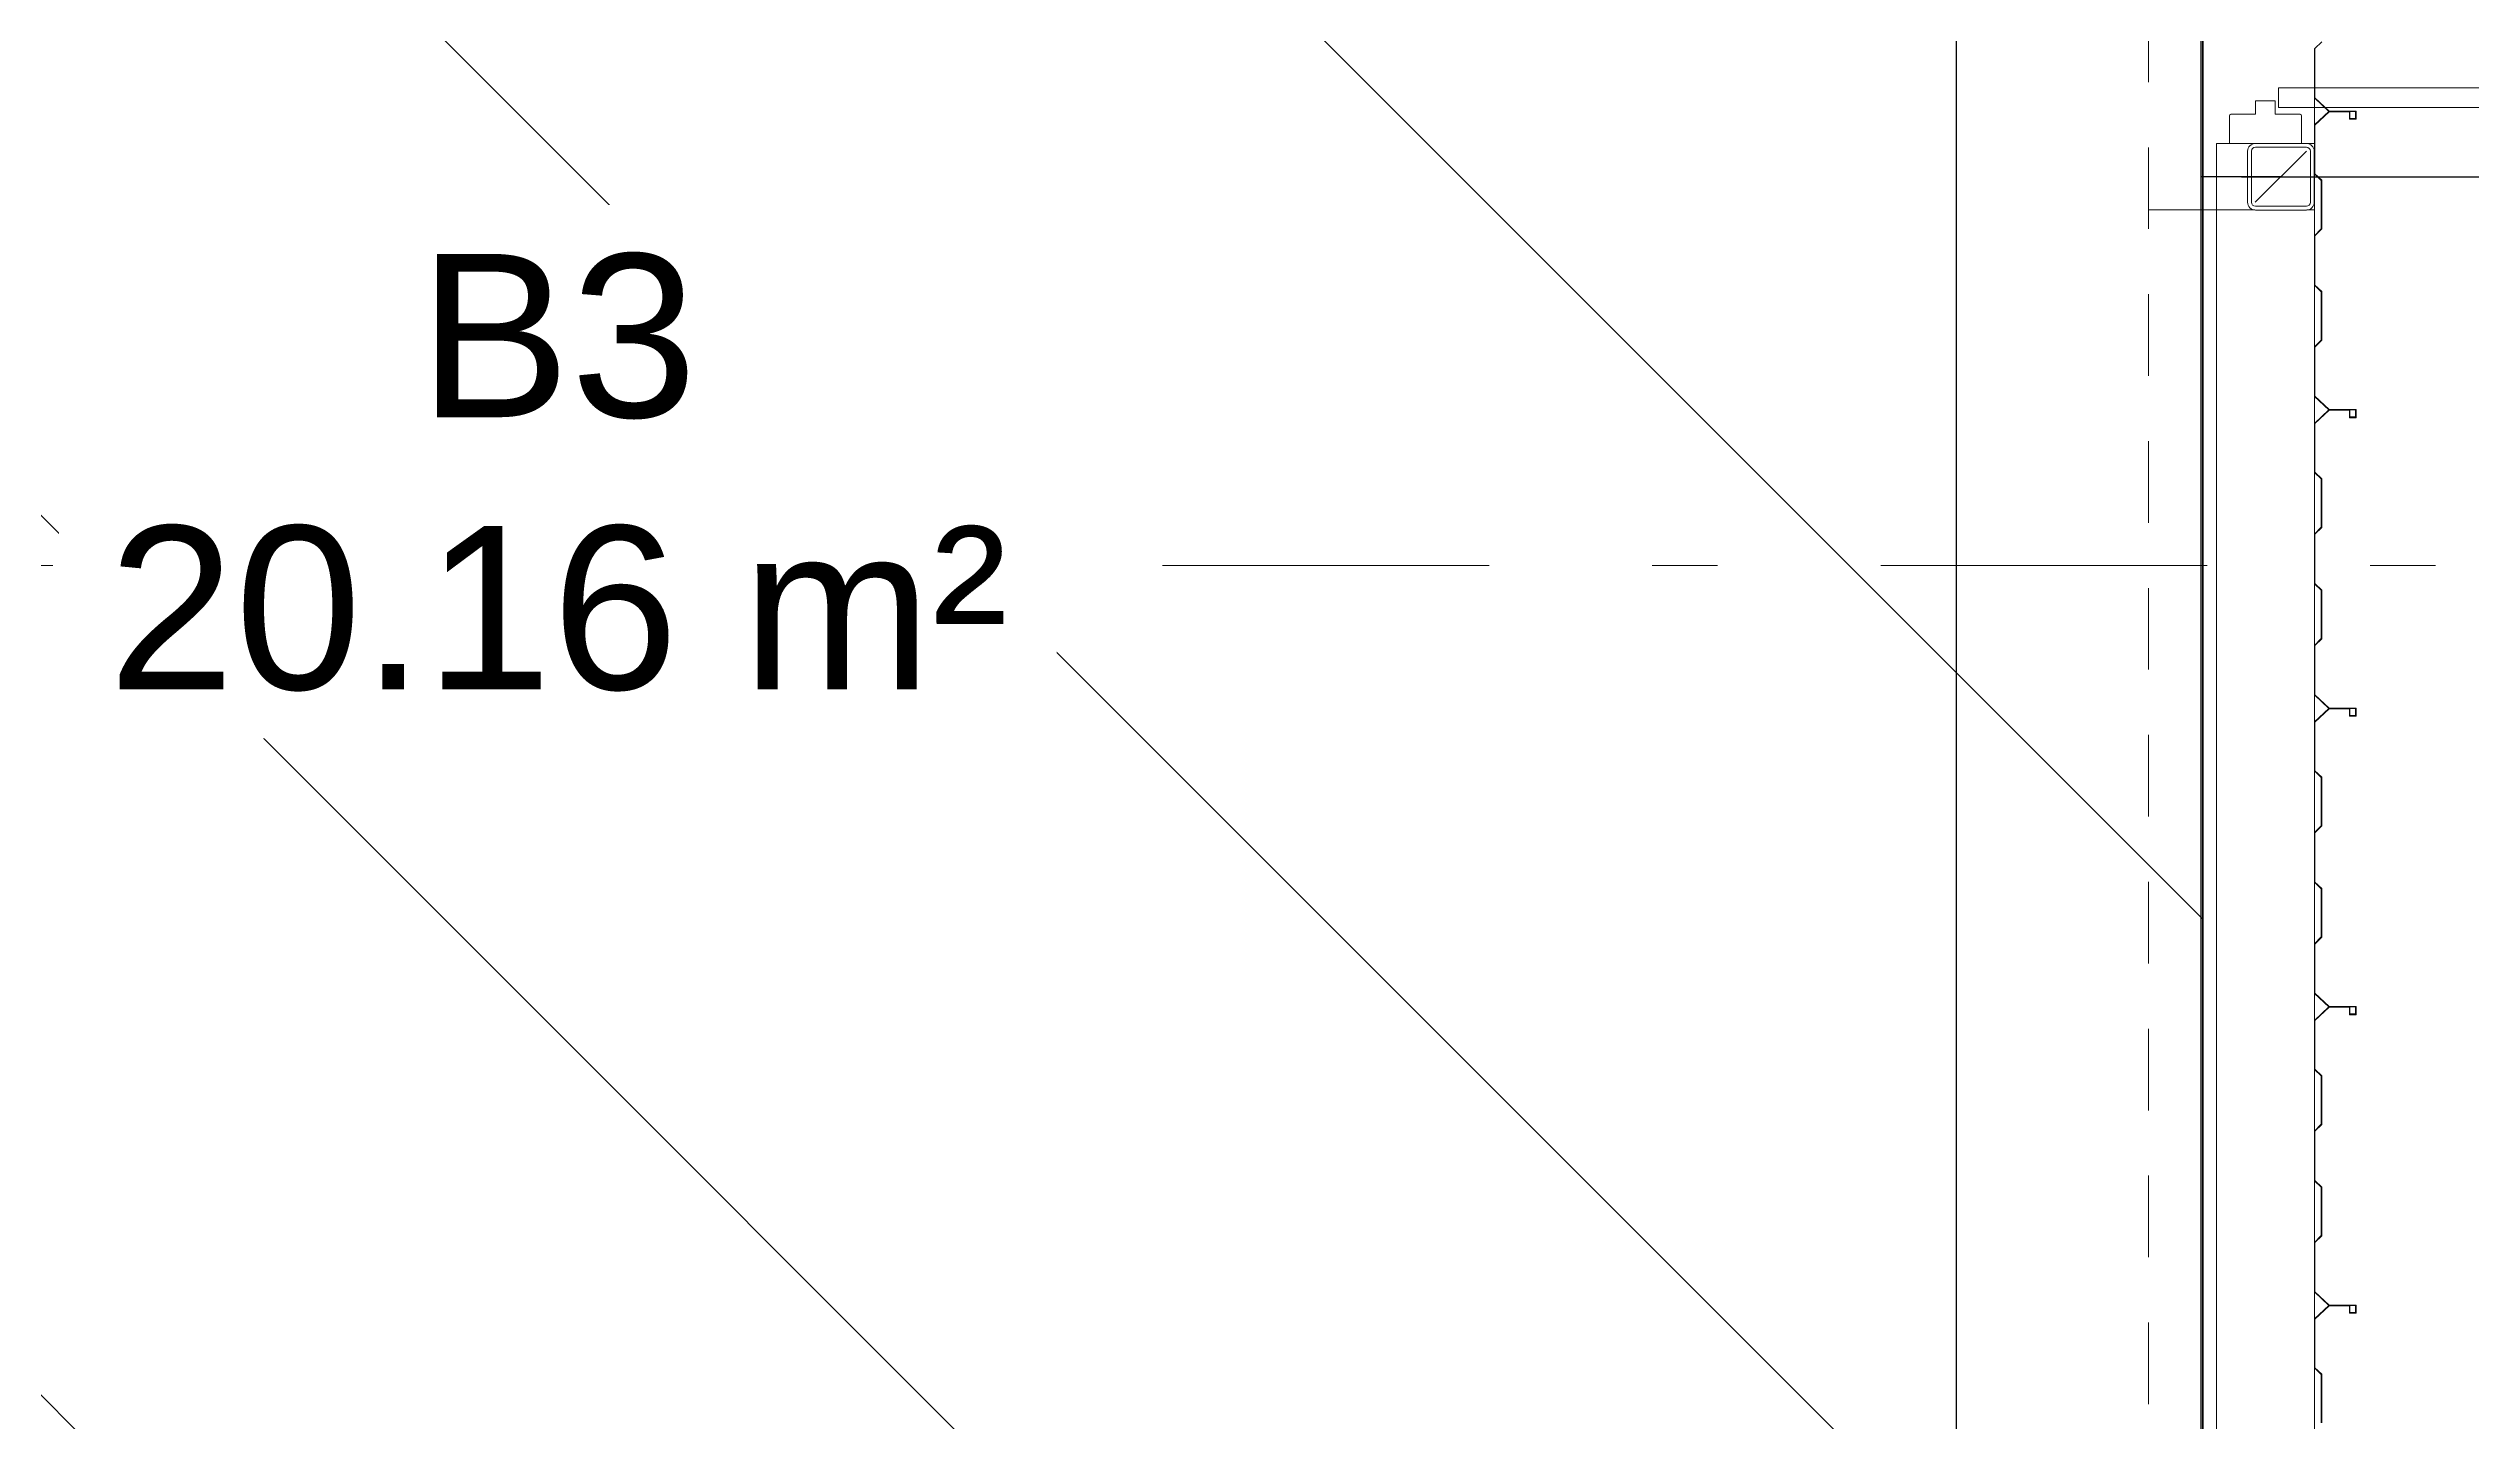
# Model space of a CAD drawing. Header units: metres. Extents: x 1.9 to 30.6, y -0.8 to 18.8.
# Drawn here: x 23.796 to 27.508, y 12.547 to 14.65 of the extents above; entities that cross this region are included whole.
import ezdxf

# ---------------------------------------------------------------- set-up
doc = ezdxf.new("R2010")
doc.units = ezdxf.units.M
for name, pattern in [('Centro', [1.5875, 0.3175, -0.238125, 0.79375, -0.238125]), ('Dash dot', [1.05, 0.5, -0.25, 0.05, -0.25]), ('Hidden', [0.2, 0.125, -0.075])]:
    doc.linetypes.add(name, pattern=pattern)
for name, color, linetype, lineweight in [('1', 7, 'Continuous', 18), ('A LARGUEROS', 7, 'Continuous', 9), ('A-CORTES', 7, 'Continuous', 18), ('A-EJES', 7, 'Continuous', 18), ('A-MURO', 7, 'Continuous', 25), ('A-PISO', 7, 'Continuous', 18), ('A-PUERTAS', 7, 'Continuous', 25), ('A-PUERTAS1', 7, 'Centro', 18), ('G-IMPT', 7, 'Continuous', 18), ('GMI-COLUMNAS', 7, 'Continuous', 18)]:
    doc.layers.add(name, color=color, linetype=linetype, lineweight=lineweight)
for name, color, linetype in [('ATR-ACHURADO', 9, 'Continuous'), ('ATR-AREAS', 1, 'Continuous'), ('ATR-TEXTO', 1, 'Continuous')]:
    doc.layers.add(name, color=color, linetype=linetype)
doc.styles.add('Arial', font='arial.ttf', dxfattribs={"height": 2e-05})
doc.dimstyles.get("Standard").update_dxf_attribs({"dimtxt": 2.5, "dimasz": 2.5, "dimexe": 1.25, "dimexo": 0.625, "dimtad": 1, "dimtxsty": 'Standard', "dimcen": 2.5, "dimazin": 3, "dimtfac": 1, "dimtmove": 0, "dimatfit": 3})

# ---------------------------------------------------------------- blocks, each defined once
blk = doc.blocks.new('MontenC-Calibre14-GMI 1 - MONTEN _C_ 10_ CAL14 CON CLIPS A COLUMNA-1601146-N_P_T_')
at = {"layer": 'A LARGUEROS', "linetype": 'Hidden', "lineweight": 5}
for p, q in [((-3.2107, 0.127), (-3.1712, 0.127)), ((-3.2107, 0.1157), (-3.2107, 0.127)), ((-3.1712, 0.127), (-3.2107, 0.127)), ((-3.2107, 0.127), (-3.2107, 0.1157)), ((-3.1712, 0.127), (-3.0953, 0.127)), ((-3.0953, 0.127), (-3.1712, 0.127)), ((-3.0953, 0.127), (-3.0008, 0.127)), ((-3.0008, 0.127), (-3.0953, 0.127)), ((-3.0008, 0.127), (-2.9251, 0.127)), ((-2.9251, 0.127), (-3.0008, 0.127)), ((-2.9251, 0.127), (-2.8836, 0.127)), ((-2.8836, 0.127), (-2.9251, 0.127)), ((-2.8836, 0.127), (-2.8085, 0.127)), ((-2.8085, 0.127), (-2.8836, 0.127)), ((-2.8085, 0.127), (-2.714, 0.127)), ((-2.714, 0.127), (-2.8085, 0.127)), ((-2.714, 0.127), (-2.6381, 0.127)), ((-2.6381, 0.127), (-2.714, 0.127)), ((-2.6381, 0.127), (-2.5436, 0.127)), ((-2.5436, 0.127), (-2.6381, 0.127)), ((-2.5436, 0.127), (-2.4679, 0.127)), ((-2.4679, 0.127), (-2.5436, 0.127)), ((-2.4679, 0.127), (-2.4264, 0.127)), ((-2.4264, 0.127), (-2.4679, 0.127)), ((-2.4264, 0.127), (-2.3513, 0.127)), ((-2.3513, 0.127), (-2.4264, 0.127)), ((-2.3513, 0.127), (-2.2568, 0.127)), ((-2.2568, 0.127), (-2.3513, 0.127)), ((-2.2568, 0.127), (-2.1809, 0.127)), ((-2.1809, 0.127), (-2.2568, 0.127)), ((-2.1809, 0.127), (-2.0864, 0.127)), ((-2.0864, 0.127), (-2.1809, 0.127)), ((-2.0864, 0.127), (-2.0107, 0.127)), ((-2.0107, 0.127), (-2.0864, 0.127)), ((-2.0107, 0.127), (-1.9692, 0.127)), ((-1.9692, 0.127), (-2.0107, 0.127)), ((-1.9692, 0.127), (-1.8941, 0.127)), ((-1.8941, 0.127), (-1.9692, 0.127)), ((-1.8941, 0.127), (-1.7996, 0.127)), ((-1.7996, 0.127), (-1.8941, 0.127)), ((-1.7996, 0.127), (-1.7237, 0.127)), ((-1.7237, 0.127), (-1.7996, 0.127)), ((-1.7237, 0.127), (-1.6292, 0.127)), ((-1.6292, 0.127), (-1.7237, 0.127)), ((-1.6292, 0.127), (-1.5535, 0.127)), ((-1.5535, 0.127), (-1.6292, 0.127)), ((-1.5535, 0.127), (-1.512, 0.127)), ((-1.512, 0.127), (-1.5535, 0.127)), ((-1.512, 0.127), (-1.4369, 0.127)), ((-1.4369, 0.127), (-1.512, 0.127)), ((-1.4369, 0.127), (-1.3424, 0.127)), ((-1.3424, 0.127), (-1.4369, 0.127)), ((-3.2107, -0.127), (-3.2107, 0.0358)), ((-3.2107, 0.0358), (-3.2107, -0.127)), ((3.1185, -0.127), (-3.2107, -0.127)), ((3.1185, -0.127), (-3.2107, -0.127))]:
    blk.add_line(p, q, dxfattribs=at)
blk = doc.blocks.new('MontenC-Calibre14-GMI 1 - MONTEN _C_ 10_ CAL14 CON CLIPS A COLUMNA-V27-N_P_T_')
at = {"layer": 'A LARGUEROS', "linetype": 'Hidden', "lineweight": 5}
for p, q in [((-3.2107, 0.127), (-3.1712, 0.127)), ((-3.2107, 0.1157), (-3.2107, 0.127)), ((-3.1712, 0.127), (-3.2107, 0.127)), ((-3.2107, 0.127), (-3.2107, 0.1157)), ((-3.1712, 0.127), (-3.0953, 0.127)), ((-3.0953, 0.127), (-3.1712, 0.127)), ((-3.0953, 0.127), (-3.0008, 0.127)), ((-3.0008, 0.127), (-3.0953, 0.127)), ((-3.0008, 0.127), (-2.9251, 0.127)), ((-2.9251, 0.127), (-3.0008, 0.127)), ((-2.9251, 0.127), (-2.8836, 0.127)), ((-2.8836, 0.127), (-2.9251, 0.127)), ((-2.8836, 0.127), (-2.8085, 0.127)), ((-2.8085, 0.127), (-2.8836, 0.127)), ((-2.8085, 0.127), (-2.714, 0.127)), ((-2.714, 0.127), (-2.8085, 0.127)), ((-2.714, 0.127), (-2.6381, 0.127)), ((-2.6381, 0.127), (-2.714, 0.127)), ((-2.6381, 0.127), (-2.5436, 0.127)), ((-2.5436, 0.127), (-2.6381, 0.127)), ((-2.5436, 0.127), (-2.4679, 0.127)), ((-2.4679, 0.127), (-2.5436, 0.127)), ((-2.4679, 0.127), (-2.4264, 0.127)), ((-2.4264, 0.127), (-2.4679, 0.127)), ((-2.4264, 0.127), (-2.3513, 0.127)), ((-2.3513, 0.127), (-2.4264, 0.127)), ((-2.3513, 0.127), (-2.2568, 0.127)), ((-2.2568, 0.127), (-2.3513, 0.127)), ((-2.2568, 0.127), (-2.1809, 0.127)), ((-2.1809, 0.127), (-2.2568, 0.127)), ((-2.1809, 0.127), (-2.0864, 0.127)), ((-2.0864, 0.127), (-2.1809, 0.127)), ((-2.0864, 0.127), (-2.0107, 0.127)), ((-2.0107, 0.127), (-2.0864, 0.127)), ((-2.0107, 0.127), (-1.9692, 0.127)), ((-1.9692, 0.127), (-2.0107, 0.127)), ((-1.9692, 0.127), (-1.8941, 0.127)), ((-1.8941, 0.127), (-1.9692, 0.127)), ((-1.8941, 0.127), (-1.7996, 0.127)), ((-1.7996, 0.127), (-1.8941, 0.127)), ((-1.7996, 0.127), (-1.7237, 0.127)), ((-1.7237, 0.127), (-1.7996, 0.127)), ((-1.7237, 0.127), (-1.6292, 0.127)), ((-1.6292, 0.127), (-1.7237, 0.127)), ((-1.6292, 0.127), (-1.5535, 0.127)), ((-1.5535, 0.127), (-1.6292, 0.127)), ((-1.5535, 0.127), (-1.512, 0.127)), ((-1.512, 0.127), (-1.5535, 0.127)), ((-1.512, 0.127), (-1.4369, 0.127)), ((-1.4369, 0.127), (-1.512, 0.127)), ((-1.4369, 0.127), (-1.3424, 0.127)), ((-1.3424, 0.127), (-1.4369, 0.127)), ((-3.2107, -0.127), (-3.2107, 0.0358)), ((-3.2107, 0.0358), (-3.2107, -0.127)), ((3.1185, -0.127), (-3.2107, -0.127)), ((3.1185, -0.127), (-3.2107, -0.127))]:
    blk.add_line(p, q, dxfattribs=at)
blk = doc.blocks.new('MontenC-Calibre14-GMI 1 - MONTEN _C_ 10_ CAL14 CON CLIPS A COLUMNA-1582412-N_P_T_')
at = {"layer": 'A LARGUEROS', "linetype": 'Hidden', "lineweight": 5}
for p, q in [((-2.6629, 0.127), (-2.5873, 0.127)), ((-2.5873, 0.127), (-2.6629, 0.127)), ((-2.5873, 0.127), (-2.5458, 0.127)), ((-2.5458, 0.127), (-2.5873, 0.127)), ((-2.5458, 0.127), (-2.4707, 0.127)), ((-2.4707, 0.127), (-2.5458, 0.127)), ((-2.4707, 0.127), (-2.3762, 0.127)), ((-2.3762, 0.127), (-2.4707, 0.127)), ((-2.3762, 0.127), (-2.3003, 0.127)), ((-2.3003, 0.127), (-2.3762, 0.127)), ((-2.3003, 0.127), (-2.2058, 0.127)), ((-2.2058, 0.127), (-2.3003, 0.127)), ((-2.2058, 0.127), (-2.1301, 0.127)), ((-2.1301, 0.127), (-2.2058, 0.127)), ((-2.1301, 0.127), (-2.0886, 0.127)), ((-2.0886, 0.127), (-2.1301, 0.127)), ((-2.0886, 0.127), (-2.0135, 0.127)), ((-2.0135, 0.127), (-2.0886, 0.127)), ((-2.0135, 0.127), (-1.919, 0.127)), ((-1.919, 0.127), (-2.0135, 0.127)), ((-1.919, 0.127), (-1.8431, 0.127)), ((-1.8431, 0.127), (-1.919, 0.127)), ((-1.8431, 0.127), (-1.7486, 0.127)), ((-1.7486, 0.127), (-1.8431, 0.127)), ((-1.7486, 0.127), (-1.6729, 0.127)), ((-1.6729, 0.127), (-1.7486, 0.127)), ((-1.6729, 0.127), (-1.6314, 0.127)), ((-1.6314, 0.127), (-1.6729, 0.127)), ((-1.6314, 0.127), (-1.5563, 0.127)), ((-1.5563, 0.127), (-1.6314, 0.127)), ((-1.5563, 0.127), (-1.4618, 0.127)), ((-1.4618, 0.127), (-1.5563, 0.127)), ((-1.4618, 0.127), (-1.3859, 0.127)), ((-1.3859, 0.127), (-1.4618, 0.127)), ((-1.3859, 0.127), (-1.2914, 0.127)), ((-1.2914, 0.127), (-1.3859, 0.127)), ((-1.2914, 0.127), (-1.2157, 0.127)), ((-1.2157, 0.127), (-1.2914, 0.127)), ((-1.2157, 0.127), (-1.1742, 0.127)), ((-1.1742, 0.127), (-1.2157, 0.127)), ((-1.1742, 0.127), (-1.0991, 0.127)), ((-1.0991, 0.127), (-1.1742, 0.127)), ((-1.0991, 0.127), (-1.0046, 0.127)), ((-1.0046, 0.127), (-1.0991, 0.127)), ((-1.0046, 0.127), (-0.9287, 0.127)), ((-0.9287, 0.127), (-1.0046, 0.127)), ((-0.9287, 0.127), (-0.8342, 0.127)), ((-0.8342, 0.127), (-0.9287, 0.127)), ((-0.8342, 0.127), (-0.7585, 0.127)), ((-0.7585, 0.127), (-0.8342, 0.127)), ((-0.7585, 0.127), (-0.717, 0.127)), ((-0.717, 0.127), (-0.7585, 0.127)), ((-0.717, 0.127), (-0.6419, 0.127)), ((-0.6419, 0.127), (-0.717, 0.127)), ((-0.6419, 0.127), (-0.5474, 0.127)), ((-0.5474, 0.127), (-0.6419, 0.127)), ((3.9135, -0.127), (-3.9361, -0.127)), ((3.9135, -0.127), (-3.9361, -0.127))]:
    blk.add_line(p, q, dxfattribs=at)
blk = doc.blocks.new('MontenC-Calibre14-GMI 1 - MONTEN _C_ 10_ CAL14 CON CLIPS A COLUMNA-1582444-N_P_T_')
at = {"layer": 'A LARGUEROS', "linetype": 'Hidden', "lineweight": 5}
for p, q in [((-2.7387, 0.127), (-2.6631, 0.127)), ((-2.6631, 0.127), (-2.7387, 0.127)), ((-2.6631, 0.127), (-2.6217, 0.127)), ((-2.6217, 0.127), (-2.6631, 0.127)), ((-2.6217, 0.127), (-2.5466, 0.127)), ((-2.5466, 0.127), (-2.6217, 0.127)), ((-2.5466, 0.127), (-2.4521, 0.127)), ((-2.4521, 0.127), (-2.5466, 0.127)), ((-2.4521, 0.127), (-2.3761, 0.127)), ((-2.3761, 0.127), (-2.4521, 0.127)), ((-2.3761, 0.127), (-2.2816, 0.127)), ((-2.2816, 0.127), (-2.3761, 0.127)), ((-2.2816, 0.127), (-2.2059, 0.127)), ((-2.2059, 0.127), (-2.2816, 0.127)), ((-2.2059, 0.127), (-2.1645, 0.127)), ((-2.1645, 0.127), (-2.2059, 0.127)), ((-2.1645, 0.127), (-2.0894, 0.127)), ((-2.0894, 0.127), (-2.1645, 0.127)), ((-2.0894, 0.127), (-1.9949, 0.127)), ((-1.9949, 0.127), (-2.0894, 0.127)), ((-1.9949, 0.127), (-1.9189, 0.127)), ((-1.9189, 0.127), (-1.9949, 0.127)), ((-1.9189, 0.127), (-1.8244, 0.127)), ((-1.8244, 0.127), (-1.9189, 0.127)), ((-1.8244, 0.127), (-1.7487, 0.127)), ((-1.7487, 0.127), (-1.8244, 0.127)), ((-1.7487, 0.127), (-1.7073, 0.127)), ((-1.7073, 0.127), (-1.7487, 0.127)), ((-1.7073, 0.127), (-1.6322, 0.127)), ((-1.6322, 0.127), (-1.7073, 0.127)), ((-1.6322, 0.127), (-1.5377, 0.127)), ((-1.5377, 0.127), (-1.6322, 0.127)), ((-1.5377, 0.127), (-1.4617, 0.127)), ((-1.4617, 0.127), (-1.5377, 0.127)), ((-1.4617, 0.127), (-1.3672, 0.127)), ((-1.3672, 0.127), (-1.4617, 0.127)), ((-1.3672, 0.127), (-1.2915, 0.127)), ((-1.2915, 0.127), (-1.3672, 0.127)), ((-1.2915, 0.127), (-1.2501, 0.127)), ((-1.2501, 0.127), (-1.2915, 0.127)), ((-1.2501, 0.127), (-1.175, 0.127)), ((-1.175, 0.127), (-1.2501, 0.127)), ((-1.175, 0.127), (-1.0805, 0.127)), ((-1.0805, 0.127), (-1.175, 0.127)), ((-1.0805, 0.127), (-1.0045, 0.127)), ((-1.0045, 0.127), (-1.0805, 0.127)), ((-1.0045, 0.127), (-0.91, 0.127)), ((-0.91, 0.127), (-1.0045, 0.127)), ((-0.91, 0.127), (-0.8343, 0.127)), ((-0.8343, 0.127), (-0.91, 0.127)), ((-0.8343, 0.127), (-0.7929, 0.127)), ((-0.7929, 0.127), (-0.8343, 0.127)), ((-0.7929, 0.127), (-0.7178, 0.127)), ((-0.7178, 0.127), (-0.7929, 0.127)), ((-0.7178, 0.127), (-0.6233, 0.127)), ((-0.6233, 0.127), (-0.7178, 0.127)), ((3.8376, -0.127), (-4.012, -0.127)), ((3.8376, -0.127), (-4.012, -0.127))]:
    blk.add_line(p, q, dxfattribs=at)
blk = doc.blocks.new('MontenC-Calibre14-GMI 1 - MONTEN _C_ 10_ CAL14 CON CLIPS A COLUMNA-1582504-N_P_T_')
at = {"layer": 'A LARGUEROS', "linetype": 'Hidden', "lineweight": 5}
for p, q in [((-2.7387, 0.127), (-2.6631, 0.127)), ((-2.6631, 0.127), (-2.7387, 0.127)), ((-2.6631, 0.127), (-2.6217, 0.127)), ((-2.6217, 0.127), (-2.6631, 0.127)), ((-2.6217, 0.127), (-2.5466, 0.127)), ((-2.5466, 0.127), (-2.6217, 0.127)), ((-2.5466, 0.127), (-2.4521, 0.127)), ((-2.4521, 0.127), (-2.5466, 0.127)), ((-2.4521, 0.127), (-2.3761, 0.127)), ((-2.3761, 0.127), (-2.4521, 0.127)), ((-2.3761, 0.127), (-2.2816, 0.127)), ((-2.2816, 0.127), (-2.3761, 0.127)), ((-2.2816, 0.127), (-2.2059, 0.127)), ((-2.2059, 0.127), (-2.2816, 0.127)), ((-2.2059, 0.127), (-2.1645, 0.127)), ((-2.1645, 0.127), (-2.2059, 0.127)), ((-2.1645, 0.127), (-2.0894, 0.127)), ((-2.0894, 0.127), (-2.1645, 0.127)), ((-2.0894, 0.127), (-1.9949, 0.127)), ((-1.9949, 0.127), (-2.0894, 0.127)), ((-1.9949, 0.127), (-1.9189, 0.127)), ((-1.9189, 0.127), (-1.9949, 0.127)), ((-1.9189, 0.127), (-1.8244, 0.127)), ((-1.8244, 0.127), (-1.9189, 0.127)), ((-1.8244, 0.127), (-1.7487, 0.127)), ((-1.7487, 0.127), (-1.8244, 0.127)), ((-1.7487, 0.127), (-1.7073, 0.127)), ((-1.7073, 0.127), (-1.7487, 0.127)), ((-1.7073, 0.127), (-1.6322, 0.127)), ((-1.6322, 0.127), (-1.7073, 0.127)), ((-1.6322, 0.127), (-1.5377, 0.127)), ((-1.5377, 0.127), (-1.6322, 0.127)), ((-1.5377, 0.127), (-1.4617, 0.127)), ((-1.4617, 0.127), (-1.5377, 0.127)), ((-1.4617, 0.127), (-1.3672, 0.127)), ((-1.3672, 0.127), (-1.4617, 0.127)), ((-1.3672, 0.127), (-1.2915, 0.127)), ((-1.2915, 0.127), (-1.3672, 0.127)), ((-1.2915, 0.127), (-1.2501, 0.127)), ((-1.2501, 0.127), (-1.2915, 0.127)), ((-1.2501, 0.127), (-1.175, 0.127)), ((-1.175, 0.127), (-1.2501, 0.127)), ((-1.175, 0.127), (-1.0805, 0.127)), ((-1.0805, 0.127), (-1.175, 0.127)), ((-1.0805, 0.127), (-1.0045, 0.127)), ((-1.0045, 0.127), (-1.0805, 0.127)), ((-1.0045, 0.127), (-0.91, 0.127)), ((-0.91, 0.127), (-1.0045, 0.127)), ((-0.91, 0.127), (-0.8343, 0.127)), ((-0.8343, 0.127), (-0.91, 0.127)), ((-0.8343, 0.127), (-0.7929, 0.127)), ((-0.7929, 0.127), (-0.8343, 0.127)), ((-0.7929, 0.127), (-0.7178, 0.127)), ((-0.7178, 0.127), (-0.7929, 0.127)), ((-0.7178, 0.127), (-0.6233, 0.127)), ((-0.6233, 0.127), (-0.7178, 0.127)), ((3.8376, -0.127), (-4.012, -0.127)), ((3.8376, -0.127), (-4.012, -0.127))]:
    blk.add_line(p, q, dxfattribs=at)
blk = doc.blocks.new('MontenC-Calibre14-GMI 1 - MONTEN _C_ 10_ CAL14 CON CLIPS A COLUMNA-1582571-N_P_T_')
at = {"layer": 'A LARGUEROS', "linetype": 'Hidden', "lineweight": 5}
for p, q in [((-2.6631, 0.127), (-2.7387, 0.127)), ((-2.6631, 0.127), (-2.6217, 0.127)), ((-2.6217, 0.127), (-2.6631, 0.127)), ((-2.5466, 0.127), (-2.6217, 0.127)), ((-2.5466, 0.127), (-2.4521, 0.127)), ((-2.4521, 0.127), (-2.5466, 0.127)), ((-2.3761, 0.127), (-2.4521, 0.127)), ((-2.3761, 0.127), (-2.2816, 0.127)), ((-2.2816, 0.127), (-2.3761, 0.127)), ((-2.2059, 0.127), (-2.2816, 0.127)), ((-2.2059, 0.127), (-2.1645, 0.127)), ((-2.1645, 0.127), (-2.2059, 0.127)), ((-2.0894, 0.127), (-2.1645, 0.127)), ((-2.0894, 0.127), (-1.9949, 0.127)), ((-1.9949, 0.127), (-2.0894, 0.127)), ((-1.9189, 0.127), (-1.9949, 0.127)), ((-1.9189, 0.127), (-1.8244, 0.127)), ((-1.8244, 0.127), (-1.9189, 0.127)), ((-1.7487, 0.127), (-1.8244, 0.127)), ((-1.7487, 0.127), (-1.7073, 0.127)), ((-1.7073, 0.127), (-1.7487, 0.127)), ((-1.6322, 0.127), (-1.7073, 0.127)), ((-1.6322, 0.127), (-1.5377, 0.127)), ((-1.5377, 0.127), (-1.6322, 0.127)), ((-1.4617, 0.127), (-1.5377, 0.127)), ((-1.4617, 0.127), (-1.3672, 0.127)), ((-1.3672, 0.127), (-1.4617, 0.127)), ((-1.2915, 0.127), (-1.3672, 0.127)), ((-1.2915, 0.127), (-1.2501, 0.127)), ((-1.2501, 0.127), (-1.2915, 0.127)), ((-1.175, 0.127), (-1.2501, 0.127)), ((-1.175, 0.127), (-1.0805, 0.127)), ((-1.0805, 0.127), (-1.175, 0.127)), ((-1.0045, 0.127), (-1.0805, 0.127)), ((-1.0045, 0.127), (-0.91, 0.127)), ((-0.91, 0.127), (-1.0045, 0.127)), ((-0.8343, 0.127), (-0.91, 0.127)), ((-0.8343, 0.127), (-0.7929, 0.127)), ((-0.7929, 0.127), (-0.8343, 0.127)), ((-0.7178, 0.127), (-0.7929, 0.127)), ((-0.7178, 0.127), (-0.6233, 0.127)), ((-0.6233, 0.127), (-0.7178, 0.127)), ((3.8376, -0.127), (-4.0154, -0.127)), ((3.8376, -0.127), (-4.0154, -0.127))]:
    blk.add_line(p, q, dxfattribs=at)
blk = doc.blocks.new('PosteHSS-SecciónEstructuralHueca - HSS101_6X101_6X6_4-1570011-N_P_T_')
at = {"layer": 'GMI-COLUMNAS', "lineweight": 9}
for p, q in [((-0.051, -0.03916), (-0.051, 0.03916)), ((-0.04508, 0.03916), (-0.04508, -0.03916)), ((-0.03916, 0.051), (0.03916, 0.051)), ((0.03916, 0.04508), (-0.03916, 0.04508)), ((0.04508, -0.03916), (0.04508, 0.03916)), ((0.051, 0.03916), (0.051, -0.03916)), ((-0.03916, -0.04508), (0.03916, -0.04508)), ((0.03916, -0.051), (-0.03916, -0.051))]:
    blk.add_line(p, q, dxfattribs=at)
for centre, radius, start, end in [((-0.03916, 0.03916), 0.01184, 90, 180), ((-0.03916, 0.03916), 0.00592, 90, 180), ((0.03916, 0.03916), 0.01184, 360, 90), ((0.03916, 0.03916), 0.00592, 360, 90), ((-0.03916, -0.03916), 0.01184, 180, 270), ((-0.03916, -0.03916), 0.00592, 180, 270), ((0.03916, -0.03916), 0.01184, 270, 360), ((0.03916, -0.03916), 0.00592, 270, 0)]:
    blk.add_arc(centre, radius, start, end, dxfattribs=at)
blk = doc.blocks.new('Puerta_AbExt_Doorlock_Muro - P-1 PUERTA DE EMERGENCIA DE 1_2M X 2_13 M_ CON VENTANILLA ABATIMIENTO EXTERIOR DERECHA-1568490-N_P_T_')
at = {"layer": 'A-PUERTAS', "lineweight": 18}
for p, q in [((-0.515, -0.02), (-0.545, -0.02)), ((-0.545, -0.02), (-0.545, -0.075)), ((-0.515, -0.075), (-0.515, -0.02)), ((-0.545, -0.075), (-0.545, -0.0908)), ((-0.545, -0.0917), (-0.545, -1.11)), ((-0.515, -1.11), (-0.515, -0.0756)), ((-0.545, -1.11), (-0.515, -1.11))]:
    blk.add_line(p, q, dxfattribs=at)
at = {"layer": 'A-PUERTAS1', "color": 9, "lineweight": 5, "true_color": 0xc0c0c0}
for start, end in [(357.1019, 0), (270, 356.5103), (356.5409, 357.1019)]:
    blk.add_arc((-0.545, -0.02), 1.09, start, end, dxfattribs=at)
blk = doc.blocks.new('Lamina_Laminación_KR18 - Lamina_Laminación_KR18-V103-N_P_T_')
at = {"layer": 'G-IMPT', "color": 3, "true_color": 0x00ff00, "insert": (-0.1592, -0.0244), "char_height": 0.00002, "width": 0.0000837, "attachment_point": 2, "line_spacing_factor": 0.941778, "style": 'Arial'}
blk.add_mtext('45,72', dxfattribs=at)
at = {"layer": 'G-IMPT', "color": 3, "true_color": 0x00ff00, "insert": (-0.1589, -0.0245), "char_height": 0.00002, "width": 0.0000465, "attachment_point": 2, "rotation": 90, "line_spacing_factor": 0.941778, "style": 'Arial'}
blk.add_mtext('6,4', dxfattribs=at)
blk = doc.blocks.new('Lamina_Laminación_KR18 - Lamina_Laminación_KR18-V104-N_P_T_')
at = {"layer": 'G-IMPT', "color": 3, "true_color": 0x00ff00, "insert": (-0.1592, -0.0244), "char_height": 0.00002, "width": 0.0000837, "attachment_point": 2, "line_spacing_factor": 0.941778, "style": 'Arial'}
blk.add_mtext('45,72', dxfattribs=at)
at = {"layer": 'G-IMPT', "color": 3, "true_color": 0x00ff00, "insert": (-0.1589, -0.0245), "char_height": 0.00002, "width": 0.0000465, "attachment_point": 2, "rotation": 90, "line_spacing_factor": 0.941778, "style": 'Arial'}
blk.add_mtext('6,4', dxfattribs=at)
blk = doc.blocks.new('Lamina_Laminación_KR18 - Lamina_Laminación_KR18-V105-N_P_T_')
at = {"layer": 'G-IMPT', "color": 3, "true_color": 0x00ff00, "insert": (-0.1592, -0.0244), "char_height": 0.00002, "width": 0.0000837, "attachment_point": 2, "line_spacing_factor": 0.941778, "style": 'Arial'}
blk.add_mtext('45,72', dxfattribs=at)
at = {"layer": 'G-IMPT', "color": 3, "true_color": 0x00ff00, "insert": (-0.1589, -0.0245), "char_height": 0.00002, "width": 0.0000465, "attachment_point": 2, "rotation": 90, "line_spacing_factor": 0.941778, "style": 'Arial'}
blk.add_mtext('6,4', dxfattribs=at)
blk = doc.blocks.new('Lamina_Laminación_KR18 - Lamina_Laminación_KR18-V106-N_P_T_')
at = {"layer": 'G-IMPT', "color": 3, "true_color": 0x00ff00, "insert": (-0.1592, -0.0244), "char_height": 0.00002, "width": 0.0000837, "attachment_point": 2, "line_spacing_factor": 0.941778, "style": 'Arial'}
blk.add_mtext('45,72', dxfattribs=at)
at = {"layer": 'G-IMPT', "color": 3, "true_color": 0x00ff00, "insert": (-0.1589, -0.0245), "char_height": 0.00002, "width": 0.0000465, "attachment_point": 2, "rotation": 90, "line_spacing_factor": 0.941778, "style": 'Arial'}
blk.add_mtext('6,4', dxfattribs=at)
blk = doc.blocks.new('Lamina_Laminación_KR18 - Lamina_Laminación_KR18-V107-N_P_T_')
at = {"layer": 'G-IMPT', "color": 3, "true_color": 0x00ff00, "insert": (-0.1592, -0.0244), "char_height": 0.00002, "width": 0.0000837, "attachment_point": 2, "line_spacing_factor": 0.941778, "style": 'Arial'}
blk.add_mtext('45,72', dxfattribs=at)
at = {"layer": 'G-IMPT', "color": 3, "true_color": 0x00ff00, "insert": (-0.1589, -0.0245), "char_height": 0.00002, "width": 0.0000465, "attachment_point": 2, "rotation": 90, "line_spacing_factor": 0.941778, "style": 'Arial'}
blk.add_mtext('6,4', dxfattribs=at)
blk = doc.blocks.new('*D204')
at = {"color": 0, "lineweight": -2, "transparency": 16777216}
for p, q in [((27.1554, 15.7555), (30.3803, 15.7555)), ((30.2003, 15.5755), (30.2003, 15.2845)), ((30.2003, 14.6335), (30.2003, 14.9245)), ((27.1554, 14.4535), (30.3803, 14.4535))]:
    blk.add_line(p, q, dxfattribs=at)
at = {"color": 0, "transparency": 16777216}
for points in [[(30.1703, 15.5755), (30.2303, 15.5755), (30.2003, 15.7555)], [(30.1703, 14.6335), (30.2303, 14.6335), (30.2003, 14.4535)]]:
    blk.add_solid(points, dxfattribs=at)
at = {"layer": 'Defpoints', "color": 0, "transparency": 16777216}
for p in [(27.0929, 15.7555), (27.0929, 14.4535), (30.2003, 14.4535)]:
    blk.add_point(p, dxfattribs=at)
at = {"color": 0, "transparency": 16777216, "insert": (30.2003, 15.1045), "char_height": 0.18, "attachment_point": 5}
blk.add_mtext('\\A1;1.3020', dxfattribs=at)

msp = doc.modelspace()

# ---------------------------------------------------------------- hatches: boundary and pattern name
at = {"layer": 'ATR-ACHURADO'}
h = msp.add_hatch(dxfattribs=at)
h.set_pattern_fill('ANSI31', scale=0.3, angle=90)
h.paths.add_polyline_path([(22.056, 12), (27.096, 12), (27.096, 16), (22.056, 16)])

# ---------------------------------------------------------------- linework, layer by layer
at = {"color": 6}
for p, q in [((27.1764, 14.4143), (27.2548, 14.4927)), ((27.2156, 14.4535), (27.0929, 14.4535))]:
    msp.add_line(p, q, dxfattribs=at)
for points in [[(17.016, 16), (27.0929, 16), (27.0929, 0)], [(26.7179, 16), (26.7179, 0)]]:
    msp.add_lwpolyline(points, dxfattribs=at)
at = {"layer": '1'}
for p, q in [((27.2668, 14.65), (27.2668, 14.5743)), ((27.2675, 14.6497), (27.2781, 14.6603)), ((27.2675, 14.5745), (27.2675, 14.6497)), ((27.2668, 14.5743), (27.2891, 14.5535)), ((27.2891, 14.5535), (27.2668, 14.5328)), ((27.2893, 14.5541), (27.2675, 14.5745)), ((27.2675, 14.5325), (27.2893, 14.5529)), ((27.3212, 14.5535), (27.2891, 14.5535)), ((27.2891, 14.5535), (27.3302, 14.5535)), ((27.3308, 14.5541), (27.2893, 14.5541)), ((27.2893, 14.5529), (27.3206, 14.5529)), ((27.3206, 14.5529), (27.3206, 14.5421)), ((27.3212, 14.5427), (27.3212, 14.5535)), ((27.3302, 14.5535), (27.3296, 14.5529)), ((27.3296, 14.5529), (27.3296, 14.5427)), ((27.3302, 14.5421), (27.3302, 14.5535)), ((27.3302, 14.5535), (27.3302, 14.5421)), ((27.3308, 14.5415), (27.3308, 14.5541)), ((27.2668, 14.5328), (27.2668, 14.4577)), ((27.2675, 14.458), (27.2675, 14.5325)), ((27.3206, 14.5421), (27.3302, 14.5421)), ((27.3302, 14.5421), (27.3206, 14.5421)), ((27.3206, 14.5421), (27.3212, 14.5415)), ((27.3296, 14.5427), (27.3212, 14.5427)), ((27.3212, 14.5415), (27.3308, 14.5415)), ((27.2668, 14.4577), (27.2775, 14.4478)), ((27.2781, 14.4481), (27.2675, 14.458)), ((27.2775, 14.4478), (27.2775, 14.3738)), ((27.2781, 14.3736), (27.2781, 14.4481)), ((27.2775, 14.3738), (27.2668, 14.3632)), ((27.2675, 14.363), (27.2781, 14.3736)), ((27.2668, 14.3632), (27.2668, 14.2873)), ((27.2675, 14.2875), (27.2675, 14.363)), ((27.2668, 14.2873), (27.2775, 14.2774)), ((27.2781, 14.2776), (27.2675, 14.2875)), ((27.2775, 14.2774), (27.2775, 14.2034)), ((27.2781, 14.2031), (27.2781, 14.2776)), ((27.2775, 14.2034), (27.2668, 14.1928)), ((27.2668, 14.1928), (27.2668, 14.1171)), ((27.2675, 14.1925), (27.2781, 14.2031)), ((27.2675, 14.1173), (27.2675, 14.1925)), ((27.2668, 14.1171), (27.2891, 14.0963)), ((27.2893, 14.0969), (27.2675, 14.1173)), ((27.2891, 14.0963), (27.2668, 14.0756)), ((27.2668, 14.0756), (27.2668, 14.0005)), ((27.2675, 14.0753), (27.2893, 14.0957)), ((27.2675, 14.0008), (27.2675, 14.0753)), ((27.3212, 14.0963), (27.2891, 14.0963)), ((27.2891, 14.0963), (27.3302, 14.0963)), ((27.3308, 14.0969), (27.2893, 14.0969)), ((27.2893, 14.0957), (27.3206, 14.0957)), ((27.3206, 14.0957), (27.3206, 14.0849)), ((27.3206, 14.0849), (27.3302, 14.0849)), ((27.3302, 14.0849), (27.3206, 14.0849)), ((27.3206, 14.0849), (27.3212, 14.0843)), ((27.3212, 14.0855), (27.3212, 14.0963)), ((27.3296, 14.0855), (27.3212, 14.0855)), ((27.3212, 14.0843), (27.3308, 14.0843)), ((27.3302, 14.0963), (27.3296, 14.0957)), ((27.3296, 14.0957), (27.3296, 14.0855)), ((27.3302, 14.0849), (27.3302, 14.0963)), ((27.3302, 14.0963), (27.3302, 14.0849)), ((27.3308, 14.0843), (27.3308, 14.0969)), ((27.2668, 14.0005), (27.2775, 13.9906)), ((27.2781, 13.9909), (27.2675, 14.0008)), ((27.2775, 13.9906), (27.2775, 13.9166)), ((27.2781, 13.9164), (27.2781, 13.9909)), ((27.2775, 13.9166), (27.2668, 13.906)), ((27.2668, 13.906), (27.2668, 13.8301)), ((27.2675, 13.9058), (27.2781, 13.9164)), ((27.2675, 13.8303), (27.2675, 13.9058)), ((27.2668, 13.8301), (27.2775, 13.8202)), ((27.2781, 13.8204), (27.2675, 13.8303)), ((27.2775, 13.8202), (27.2775, 13.7462)), ((27.2781, 13.7459), (27.2781, 13.8204)), ((27.2775, 13.7462), (27.2668, 13.7356)), ((27.2668, 13.7356), (27.2668, 13.6599)), ((27.2675, 13.7353), (27.2781, 13.7459)), ((27.2675, 13.6601), (27.2675, 13.7353)), ((27.2668, 13.6599), (27.2891, 13.6391)), ((27.2891, 13.6391), (27.2668, 13.6184)), ((27.2893, 13.6397), (27.2675, 13.6601)), ((27.2675, 13.6181), (27.2893, 13.6385)), ((27.3212, 13.6391), (27.2891, 13.6391)), ((27.2891, 13.6391), (27.3302, 13.6391)), ((27.3308, 13.6397), (27.2893, 13.6397)), ((27.2893, 13.6385), (27.3206, 13.6385)), ((27.3206, 13.6385), (27.3206, 13.6277)), ((27.3206, 13.6277), (27.3302, 13.6277)), ((27.3302, 13.6277), (27.3206, 13.6277)), ((27.3206, 13.6277), (27.3212, 13.6271)), ((27.3212, 13.6283), (27.3212, 13.6391)), ((27.3296, 13.6283), (27.3212, 13.6283)), ((27.3212, 13.6271), (27.3308, 13.6271)), ((27.3302, 13.6391), (27.3296, 13.6385)), ((27.3296, 13.6385), (27.3296, 13.6283)), ((27.3302, 13.6277), (27.3302, 13.6391)), ((27.3302, 13.6391), (27.3302, 13.6277)), ((27.3308, 13.6271), (27.3308, 13.6397)), ((27.2668, 13.6184), (27.2668, 13.5433)), ((27.2675, 13.5436), (27.2675, 13.6181)), ((27.2668, 13.5433), (27.2775, 13.5334)), ((27.2781, 13.5337), (27.2675, 13.5436)), ((27.2775, 13.5334), (27.2775, 13.4594)), ((27.2781, 13.4592), (27.2781, 13.5337)), ((27.2775, 13.4594), (27.2668, 13.4488)), ((27.2668, 13.4488), (27.2668, 13.3729)), ((27.2675, 13.4486), (27.2781, 13.4592)), ((27.2675, 13.3731), (27.2675, 13.4486)), ((27.2668, 13.3729), (27.2775, 13.363)), ((27.2781, 13.3632), (27.2675, 13.3731)), ((27.2781, 13.2887), (27.2781, 13.3632)), ((27.2775, 13.363), (27.2775, 13.289)), ((27.2775, 13.289), (27.2668, 13.2784)), ((27.2668, 13.2784), (27.2668, 13.2027)), ((27.2675, 13.2781), (27.2781, 13.2887)), ((27.2675, 13.2029), (27.2675, 13.2781)), ((27.2668, 13.2027), (27.2891, 13.1819)), ((27.2891, 13.1819), (27.2668, 13.1612)), ((27.2893, 13.1825), (27.2675, 13.2029)), ((27.2675, 13.1609), (27.2893, 13.1813)), ((27.3212, 13.1819), (27.2891, 13.1819)), ((27.2891, 13.1819), (27.3302, 13.1819)), ((27.3308, 13.1825), (27.2893, 13.1825)), ((27.2893, 13.1813), (27.3206, 13.1813)), ((27.3206, 13.1813), (27.3206, 13.1705)), ((27.3212, 13.1711), (27.3212, 13.1819)), ((27.3302, 13.1819), (27.3296, 13.1813)), ((27.3296, 13.1813), (27.3296, 13.1711)), ((27.3302, 13.1705), (27.3302, 13.1819)), ((27.3302, 13.1819), (27.3302, 13.1705)), ((27.3308, 13.1699), (27.3308, 13.1825)), ((27.2668, 13.1612), (27.2668, 13.0861)), ((27.2675, 13.0864), (27.2675, 13.1609)), ((27.3206, 13.1705), (27.3302, 13.1705)), ((27.3302, 13.1705), (27.3206, 13.1705)), ((27.3206, 13.1705), (27.3212, 13.1699)), ((27.3296, 13.1711), (27.3212, 13.1711)), ((27.3212, 13.1699), (27.3308, 13.1699)), ((27.2668, 13.0861), (27.2775, 13.0762)), ((27.2781, 13.0765), (27.2675, 13.0864)), ((27.2775, 13.0762), (27.2775, 13.0022)), ((27.2781, 13.002), (27.2781, 13.0765)), ((27.2775, 13.0022), (27.2668, 12.9916)), ((27.2675, 12.9914), (27.2781, 13.002)), ((27.2668, 12.9916), (27.2668, 12.9157)), ((27.2675, 12.9159), (27.2675, 12.9914)), ((27.2668, 12.9157), (27.2775, 12.9058)), ((27.2781, 12.906), (27.2675, 12.9159)), ((27.2775, 12.9058), (27.2775, 12.8318)), ((27.2781, 12.8315), (27.2781, 12.906)), ((27.2775, 12.8318), (27.2668, 12.8212)), ((27.2668, 12.8212), (27.2668, 12.7455)), ((27.2675, 12.8209), (27.2781, 12.8315)), ((27.2675, 12.7457), (27.2675, 12.8209)), ((27.2668, 12.7455), (27.2891, 12.7247)), ((27.2893, 12.7253), (27.2675, 12.7457)), ((27.2891, 12.7247), (27.2668, 12.704)), ((27.2668, 12.704), (27.2668, 12.6289)), ((27.2675, 12.7037), (27.2893, 12.7241)), ((27.2675, 12.6292), (27.2675, 12.7037)), ((27.3212, 12.7247), (27.2891, 12.7247)), ((27.2891, 12.7247), (27.3302, 12.7247)), ((27.3308, 12.7253), (27.2893, 12.7253)), ((27.2893, 12.7241), (27.3206, 12.7241)), ((27.3206, 12.7241), (27.3206, 12.7133)), ((27.3206, 12.7133), (27.3302, 12.7133)), ((27.3302, 12.7133), (27.3206, 12.7133)), ((27.3206, 12.7133), (27.3212, 12.7127)), ((27.3212, 12.7139), (27.3212, 12.7247)), ((27.3296, 12.7139), (27.3212, 12.7139)), ((27.3212, 12.7127), (27.3308, 12.7127)), ((27.3302, 12.7247), (27.3296, 12.7241)), ((27.3296, 12.7241), (27.3296, 12.7139)), ((27.3302, 12.7133), (27.3302, 12.7247)), ((27.3302, 12.7247), (27.3302, 12.7133)), ((27.3308, 12.7127), (27.3308, 12.7253)), ((27.2668, 12.6289), (27.2775, 12.619)), ((27.2781, 12.6193), (27.2675, 12.6292)), ((27.2775, 12.619), (27.2775, 12.545)), ((27.2781, 12.5448), (27.2781, 12.6193))]:
    msp.add_line(p, q, dxfattribs=at)
at = {"layer": 'A-CORTES', "color": 9, "linetype": 'Dash dot', "lineweight": 5, "true_color": 0xc0c0c0}
msp.add_line((14.5025, 13.858), (28.4339, 13.858), dxfattribs=at)
at = {"layer": 'A-EJES', "color": 253, "linetype": 'Dash dot', "true_color": 0xaaaaaa}
msp.add_line((27.0929, 17.24), (27.0929, 8.6083), dxfattribs=at)
at = {"layer": 'A-MURO', "color": 9, "lineweight": 18, "true_color": 0xc0c0c0}
for p, q in [((27.1168, 8.0635), (27.1168, 14.5045)), ((27.1368, 14.5045), (27.1168, 14.5045)), ((27.2668, 14.5045), (27.2548, 14.5045)), ((27.2668, 14.5045), (27.2668, 12.704)), ((27.2668, 12.704), (27.2668, 8.0735))]:
    msp.add_line(p, q, dxfattribs=at)
at = {"layer": 'A-PISO'}
msp.add_line((27.2668, 14.5743), (27.2668, 14.5328), dxfattribs=at)
at = {"layer": 'A-PUERTAS', "color": 9, "lineweight": 5, "true_color": 0xc0c0c0}
for p, q in [((27.1768, 14.5695), (27.2068, 14.5695)), ((27.1768, 14.5495), (27.1768, 14.5695)), ((27.2068, 14.5695), (27.2068, 14.5495)), ((27.1368, 14.5045), (27.1368, 14.5469)), ((27.1394, 14.5495), (27.1768, 14.5495)), ((27.2068, 14.5495), (27.2444, 14.5495)), ((27.2469, 14.5469), (27.2469, 14.5045)), ((27.1764, 14.5045), (27.1368, 14.5045))]:
    msp.add_line(p, q, dxfattribs=at)
for centre, start, end in [((27.1394, 14.5469), 90, 180), ((27.1394, 14.5469), 105, 180), ((27.2444, 14.5469), 0, 90), ((27.2444, 14.5469), 0, 75)]:
    msp.add_arc(centre, 0.00255, start, end, dxfattribs=at)
at = {"layer": 'ATR-AREAS', "lineweight": 35}
msp.add_lwpolyline([(22.056, 12), (27.096, 12), (27.096, 16), (22.056, 16)], close=True, dxfattribs=at)

# ---------------------------------------------------------------- block references
at = {"layer": 'A LARGUEROS', "linetype": 'Hidden', "lineweight": 5, "rotation": 269.9999999999999}
for name, p in [('MontenC-Calibre14-GMI 1 - MONTEN _C_ 10_ CAL14 CON CLIPS A COLUMNA-1582412-N_P_T_', (27.1398, 11.987)), ('MontenC-Calibre14-GMI 1 - MONTEN _C_ 10_ CAL14 CON CLIPS A COLUMNA-1582504-N_P_T_', (27.1398, 11.9111)), ('MontenC-Calibre14-GMI 1 - MONTEN _C_ 10_ CAL14 CON CLIPS A COLUMNA-1582571-N_P_T_', (27.1398, 11.9111)), ('MontenC-Calibre14-GMI 1 - MONTEN _C_ 10_ CAL14 CON CLIPS A COLUMNA-1582444-N_P_T_', (27.1398, 11.9111)), ('MontenC-Calibre14-GMI 1 - MONTEN _C_ 10_ CAL14 CON CLIPS A COLUMNA-1582444-N_P_T_', (27.1398, 11.9111)), ('MontenC-Calibre14-GMI 1 - MONTEN _C_ 10_ CAL14 CON CLIPS A COLUMNA-1601146-N_P_T_', (27.1398, 11.192)), ('MontenC-Calibre14-GMI 1 - MONTEN _C_ 10_ CAL14 CON CLIPS A COLUMNA-V27-N_P_T_', (27.1398, 11.192))]:
    msp.add_blockref(name, p, dxfattribs=at)
at = {"layer": 'A-PUERTAS', "lineweight": 18, "rotation": 89.99999999999991}
msp.add_blockref('Puerta_AbExt_Doorlock_Muro - P-1 PUERTA DE EMERGENCIA DE 1_2M X 2_13 M_ CON VENTANILLA ABATIMIENTO EXTERIOR DERECHA-1568490-N_P_T_', (27.1918, 15.1045), dxfattribs=at)
at = {"layer": 'G-IMPT', "rotation": 269.9999999999998}
for name, p in [('Lamina_Laminación_KR18 - Lamina_Laminación_KR18-V107-N_P_T_', (27.2668, 14.3252)), ('Lamina_Laminación_KR18 - Lamina_Laminación_KR18-V106-N_P_T_', (27.2668, 13.868)), ('Lamina_Laminación_KR18 - Lamina_Laminación_KR18-V105-N_P_T_', (27.2668, 13.4108)), ('Lamina_Laminación_KR18 - Lamina_Laminación_KR18-V104-N_P_T_', (27.2668, 12.9536)), ('Lamina_Laminación_KR18 - Lamina_Laminación_KR18-V103-N_P_T_', (27.2668, 12.4964))]:
    msp.add_blockref(name, p, dxfattribs=at)
at = {"layer": 'GMI-COLUMNAS', "lineweight": 9}
msp.add_blockref('PosteHSS-SecciónEstructuralHueca - HSS101_6X101_6X6_4-1570011-N_P_T_', (27.2156, 14.4535), dxfattribs=at)

# ---------------------------------------------------------------- dimensions: what is measured, and where the dimension line sits
at = {"color": 6}
dim = msp.add_linear_dim(base=(30.2003, 14.4535), p1=(27.0929, 15.7555), p2=(27.0929, 14.4535), angle=90, dimstyle='Standard', dxfattribs=at)
dim.commit()
dim.dimension.update_dxf_attribs({"geometry": '*D204', "text_midpoint": (30.2003, 15.1045)})

# ---------------------------------------------------------------- next in the draw order: texts
at = {"layer": 'ATR-TEXTO', "insert": (24.576, 14), "char_height": 0.25, "attachment_point": 5, "style": 'Arial', "bg_fill": 3, "box_fill_scale": 1.3, "bg_fill_color": 0}
msp.add_mtext('B3\\P20.16 m²', dxfattribs=at)

doc.saveas('drawing.dxf')
